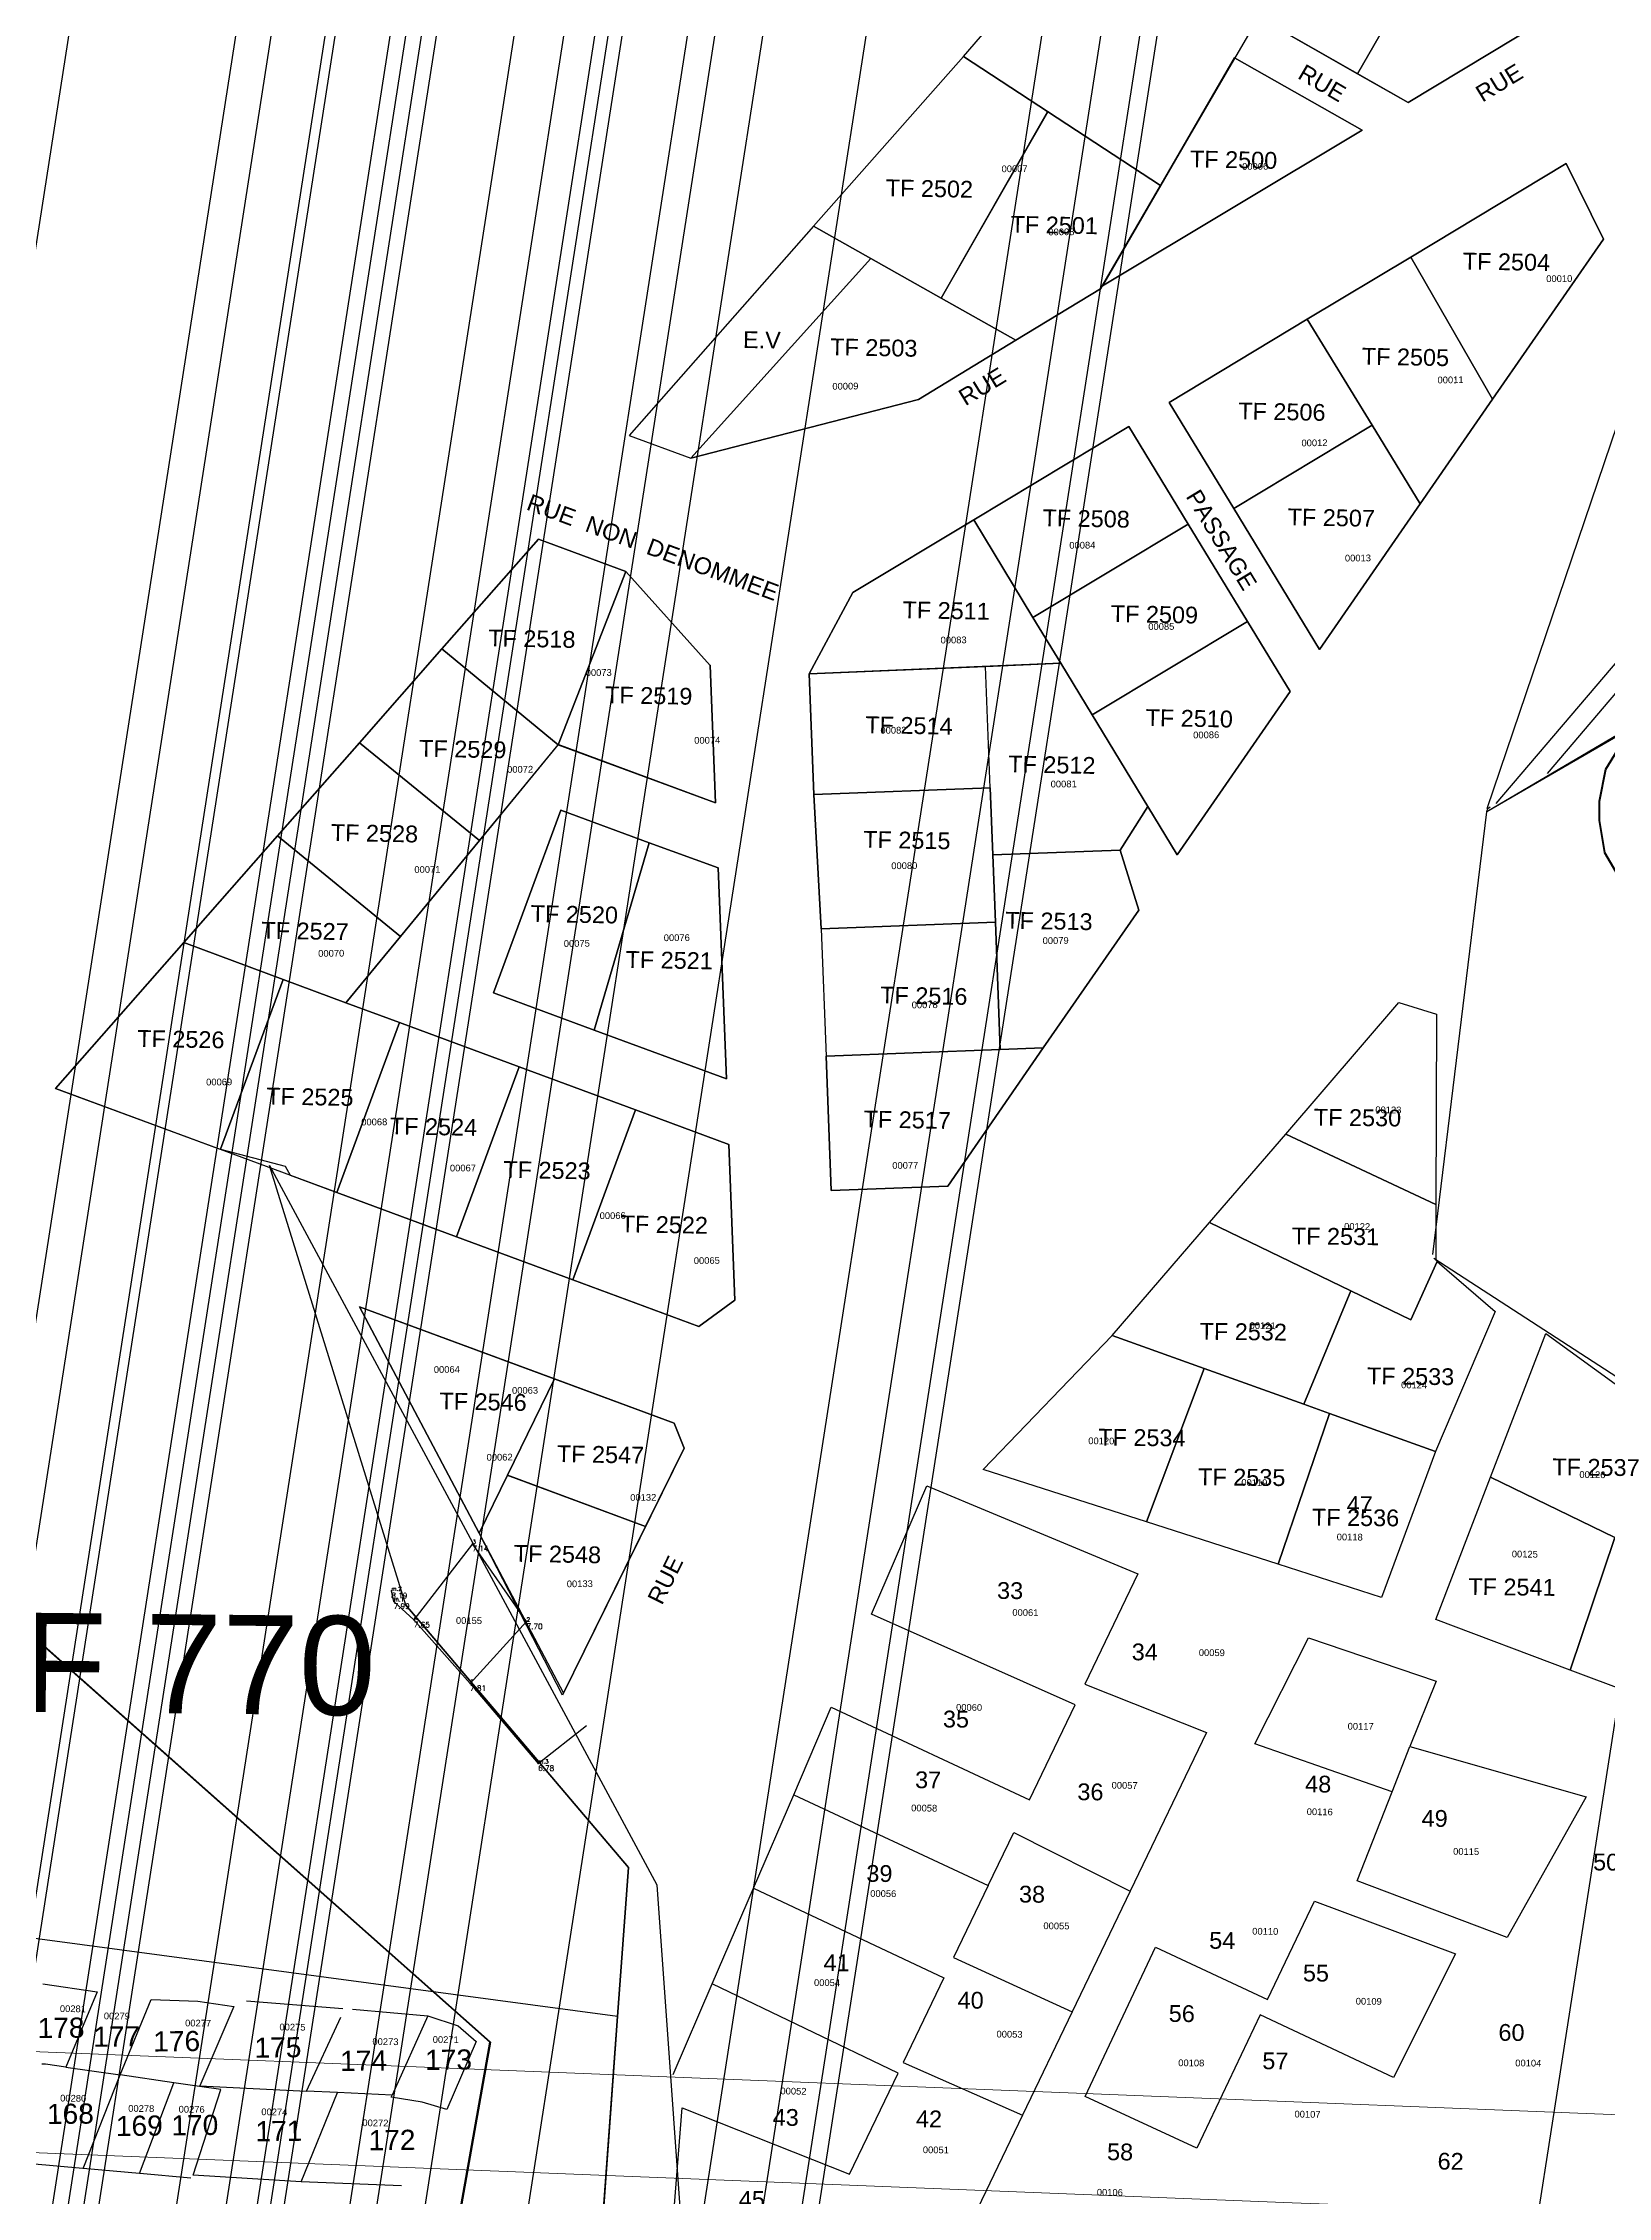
# Model space of a CAD drawing. Header units: metres. Extents: x 0 to 1324930, y 0 to 1631912.
# Drawn here: x 253412.4 to 253645.6, y 1628531.9 to 1628852.8 of the extents above; entities that cross this region are included whole.
import ezdxf
from ezdxf.enums import TextEntityAlignment as Align

# ---------------------------------------------------------------- set-up
doc = ezdxf.new("R2010")
doc.units = ezdxf.units.M
doc.header["$MEASUREMENT"] = 0
for name, color, linetype in [('A_revoir_geometrie_aberrante', 7, 'Continuous'), ('A_revoir_niveau_0', 7, 'Continuous'), ('limites_parcelles', 7, 'Continuous'), ('limites_sections', 7, 'Continuous'), ('limites_tf', 7, 'Continuous'), ('numero_lot', 7, 'Continuous'), ('numero_parcelle', 7, 'Continuous')]:
    doc.layers.add(name, color=color, linetype=linetype)
for name, color, linetype, lineweight in [('ASSIETTE IMMAT', 7, 'Continuous', 0), ('emprise_ht_pik_rufisque', 7, 'Continuous', 0), ('Numero_TF', 7, 'Continuous', 0)]:
    doc.layers.add(name, color=color, linetype=linetype, lineweight=lineweight)
doc.layers.add('collage', color=7, linetype='Continuous', lineweight=0, plot=False)
doc.layers.add('Lignes HT Vectorisées', color=6, linetype='Continuous', lineweight=0, true_color=0xff00ff)
doc.styles.get("Standard").update_dxf_attribs({"font": 'txt.shx'})
doc.styles.add('Style-Arial', font='arial.ttf')
doc.styles.add('Style-txt', font='txt.shx')

# ---------------------------------------------------------------- blocks, each defined once
blk = doc.blocks.new('TCPOINT_188')
at = {"color": 0}
blk.add_point((0, 0), dxfattribs=at)
blk.add_attdef('ALT', text='', height=0.0008).set_placement((0, -0.0003), align=Align.TOP_LEFT)
at = {"layer": 'collage'}
blk.add_attdef('MAT', (0, 0), '', height=0.0006, dxfattribs=at)

msp = doc.modelspace()

# ---------------------------------------------------------------- linework, layer by layer
at = {"layer": 'A_revoir_geometrie_aberrante'}
for p in [(253818.61986, 1630923.38749), (253783.36023, 1630905.73622), (253774.25578, 1630899.93366), (253836.71626, 1630891.34258), (253814.74338, 1630885.17909), (253827.94962, 1630881.20231), (253782.48128, 1630855.73806), (253817.74311, 1630841.65067), (253797.24446, 1630828.58239), (253747.95549, 1630826.37614), (253772.91621, 1630823.75877), (253990.77553, 1630812.68852), (253990.77547, 1630812.68846), (253715.06164, 1630775.13962), (253832.15824, 1630762.91725), (253758.56079, 1630716.32), (253733.98882, 1630702.58123), (253767.09052, 1630682.50395), (253854.39451, 1630680.82364), (253862.27647, 1630677.74937), (253858.70299, 1630671.267), (253842.95258, 1630663.93894), (253736.02348, 1630663.7972), (253774.846, 1630654.88448)]:
    msp.add_line(p, (0, 0), dxfattribs=at)
at = {"layer": 'A_revoir_niveau_0', "color": 240, "true_color": 0xed1f24, "elevation": 0.673, "flags": 128}
msp.add_lwpolyline([(253476.02539, 1628608.44354), (253484.43857, 1628617.65067), (253476.377, 1628629.252), (253467.63523, 1628617.89621), (253476.02539, 1628608.44354)], dxfattribs=at)
at = {"layer": 'A_revoir_niveau_0', "flags": 128}
for points, elevation in [([(253467.63523, 1628617.89621), (253464.64212, 1628620.6628), (253464.29168, 1628622.24057)], 0.51), ([(253476.02539, 1628608.44354), (253486.16867, 1628596.51733), (253493.39174, 1628602.15239)], 0.673)]:
    msp.add_lwpolyline(points, dxfattribs=dict(at, elevation=elevation))
at = {"layer": 'ASSIETTE IMMAT', "color": 2, "linetype": 'Continuous', "lineweight": 30, "flags": 128}
msp.add_lwpolyline([(253586.88245, 1628344.94237), (253577.64234, 1628342.5482), (253575.7087, 1628321.29512), (253521.85334, 1628279.1333), (253449.96192, 1628232.9562), (253436.15283, 1628245.34643), (253445.15653, 1628290.27974), (253359.26194, 1628339.88488), (253375.46398, 1628424.66121), (253421.9245, 1628470.51299), (253494.38577, 1628509.03522), (253498.00609, 1628558.81881), (253499.64545, 1628581.02), (253466.43506, 1628620.07379), (253446.12102, 1628685.59197), (253503.84144, 1628578.41673), (253518.73188, 1628369.53538), (253588.98424, 1628345.37823)], dxfattribs=at)
at = {"layer": 'emprise_ht_pik_rufisque', "color": 1}
msp.add_line((253211.99417, 1628561.49974), (253915.36692, 1628533.45153), dxfattribs=at)
at = {"layer": 'Lignes HT Vectorisées', "color": 5, "flags": 128}
msp.add_lwpolyline([(252238.11574, 1628531.22831), (252321.66409, 1628595.65976), (252410.12055, 1628620.07157), (252571.30276, 1628537.02192), (252902.60468, 1628559.74173), (253211.37429, 1628546.51252), (253598.51754, 1628531.07451), (253921.49096, 1628519.00911), (254251.54553, 1628795.95567)], dxfattribs=at)
at = {"layer": 'limites_parcelles'}
for p, q in [((253636.57931, 1628743.99441), (253660.10624, 1628771.68834)), ((253535.84796, 1628618.76295), (253544.08686, 1628637.86602)), ((253544.08686, 1628637.86602), (253575.5484, 1628624.74841)), ((253575.5484, 1628624.74841), (253567.6573, 1628608.31158)), ((253566.19561, 1628605.26699), (253535.84796, 1628618.76295)), ((253592.96333, 1628599.42799), (253600.97763, 1628615.21357)), ((253600.97763, 1628615.21357), (253619.9996, 1628608.78542)), ((253567.6573, 1628608.31158), (253585.77159, 1628601.14294)), ((253619.9996, 1628608.78542), (253616.07808, 1628599.03683)), ((253524.24769, 1628591.84535), (253529.85347, 1628604.8862)), ((253529.85347, 1628604.8862), (253559.38823, 1628591.10873)), ((253559.38823, 1628591.10873), (253566.19561, 1628605.26699)), ((253585.77159, 1628601.14294), (253574.38519, 1628577.47294)), ((253613.43797, 1628592.30472), (253592.96333, 1628599.42799)), ((253613.43797, 1628592.30472), (253616.07808, 1628599.03683)), ((253616.07808, 1628599.03683), (253642.34877, 1628591.5631)), ((253518.24268, 1628577.91871), (253524.24769, 1628591.84535)), ((253524.24769, 1628591.84535), (253553.23503, 1628578.31358)), ((253608.20962, 1628579.01994), (253613.43797, 1628592.30472)), ((253642.34877, 1628591.5631), (253630.59061, 1628570.59685)), ((253553.23503, 1628578.31358), (253557.04716, 1628586.20341)), ((253557.04716, 1628586.20341), (253574.38519, 1628577.47294)), ((253349.09633, 1628578.79681), (253498.00626, 1628558.87089)), ((253512.11467, 1628563.70337), (253518.24268, 1628577.91871)), ((253518.24268, 1628577.91871), (253546.6421, 1628564.58306)), ((253553.23503, 1628578.31358), (253548.08338, 1628567.58787)), ((253630.59061, 1628570.59685), (253608.20962, 1628579.01994)), ((253574.38519, 1628577.47294), (253565.74825, 1628559.51397)), ((253594.87582, 1628561.33996), (253601.83861, 1628576.01657)), ((253601.83861, 1628576.01657), (253622.84555, 1628568.15778)), ((253567.70668, 1628546.91417), (253578.1681, 1628569.14389)), ((253578.1681, 1628569.14389), (253594.87582, 1628561.33996)), ((253548.08338, 1628567.58787), (253565.74825, 1628559.51397)), ((253622.84555, 1628568.15778), (253613.61379, 1628549.73503)), ((253412.35252, 1628563.66467), (253420.4414, 1628562.49081)), ((253420.4414, 1628562.49081), (253415.78562, 1628551.28677)), ((253506.29402, 1628550.19478), (253512.11467, 1628563.70337)), ((253539.79389, 1628550.34524), (253512.11467, 1628563.70337)), ((253546.6421, 1628564.58306), (253540.57067, 1628551.95705)), ((253423.86077, 1628550.10917), (253428.49233, 1628561.32567)), ((253428.49233, 1628561.32567), (253435.47183, 1628561.07257)), ((253435.47183, 1628561.07257), (253440.81074, 1628560.31887)), ((253440.81074, 1628560.31887), (253435.74028, 1628548.45907)), ((253442.72144, 1628561.15197), (253457.07025, 1628559.99637)), ((253451.63955, 1628547.70188), (253456.78295, 1628558.72777)), ((253458.49065, 1628559.88197), (253469.70906, 1628558.90307)), ((253469.70906, 1628558.90307), (253464.39878, 1628547.09433)), ((253469.70906, 1628558.90307), (253474.23346, 1628557.42137)), ((253565.74825, 1628559.51397), (253558.33781, 1628544.10207)), ((253593.7819, 1628559.04149), (253584.34515, 1628539.18096)), ((253613.61379, 1628549.73503), (253593.7819, 1628559.04149)), ((253474.23346, 1628557.42137), (253476.90576, 1628555.09307)), ((253476.90576, 1628555.09307), (253472.56656, 1628544.95946)), ((253412.74142, 1628551.73067), (253412.22282, 1628551.73067)), ((253415.78562, 1628551.28677), (253412.74142, 1628551.73067)), ((253415.78562, 1628551.28677), (253423.86077, 1628550.10917)), ((253418.35807, 1628536.17768), (253423.86077, 1628550.10917)), ((253431.89893, 1628548.93706), (253423.86077, 1628550.10917)), ((253426.76922, 1628535.41855), (253431.89893, 1628548.93706)), ((253435.70723, 1628548.38176), (253431.89893, 1628548.93706)), ((253532.56739, 1628535.3114), (253539.79389, 1628550.34524)), ((253540.57067, 1628551.95705), (253558.33781, 1628544.10207)), ((253434.75473, 1628535.18116), (253438.86913, 1628547.92066)), ((253435.74028, 1628548.45907), (253435.70723, 1628548.38176)), ((253438.86913, 1628547.92066), (253435.70723, 1628548.38176)), ((253435.74028, 1628548.45907), (253451.63954, 1628547.70186)), ((253450.87412, 1628534.18506), (253456.25815, 1628547.48196)), ((253451.63954, 1628547.70186), (253451.63955, 1628547.70188)), ((253456.25815, 1628547.48196), (253451.63955, 1628547.70188)), ((253464.39878, 1628547.09433), (253456.25815, 1628547.48196)), ((253464.26645, 1628546.80006), (253464.39878, 1628547.09433)), ((253468.90316, 1628546.03926), (253464.26645, 1628546.80006)), ((253472.56656, 1628544.95946), (253468.90316, 1628546.03926)), ((253584.34515, 1628539.18096), (253567.70668, 1628546.91417)), ((253505.75195, 1628521.2419), (253507.65174, 1628545.19087)), ((253507.65174, 1628545.19087), (253532.56739, 1628535.3114)), ((253558.33781, 1628544.10207), (253548.26969, 1628523.14818)), ((253418.31952, 1628536.18116), (253406.71591, 1628537.22856)), ((253418.35807, 1628536.17768), (253418.31952, 1628536.18116)), ((253426.76922, 1628535.41855), (253418.35807, 1628536.17768)), ((253426.81793, 1628535.41416), (253426.76922, 1628535.41855)), ((253434.41783, 1628534.72816), (253426.81793, 1628535.41416)), ((253450.87412, 1628534.18506), (253434.75473, 1628535.18116)), ((253465.79315, 1628533.58915), (253450.87412, 1628534.18506))]:
    msp.add_line(p, q, dxfattribs=at)
at = {"layer": 'limites_sections', "color": 112, "linetype": 'Continuous', "lineweight": 40, "flags": 128}
msp.add_lwpolyline([(253797.54557, 1628539.69914), (253736.00732, 1628381.87538), (253644.43714, 1628425.9811), (253582.98829, 1628458.10249), (253488.58964, 1628500.41443), (253469.82084, 1628503.17614), (253479.03706, 1628554.98513), (253296.18444, 1628717.17928), (253279.13654, 1628744.45583), (253263.79345, 1628773.4373), (253250.15887, 1628785.95727), (253223.52056, 1628793.26041), (253348.98944, 1629069.9971), (253421.60226, 1629028.13606), (253474.16916, 1628998.40229), (253570.65522, 1628943.91608), (253742.5859, 1628844.83871), (253891.31746, 1628762.51784), (253857.92109, 1628652.65223), (253797.54557, 1628539.69914)], close=True, dxfattribs=at)
at = {"layer": 'limites_sections', "color": 112, "linetype": 'Continuous', "lineweight": 40, "extrusion": (-1.87173e-09, -9.63983e-10, 1), "elevation": -0.00205, "flags": 128}
msp.add_lwpolyline([(253469.82084, 1628503.17614), (253488.58964, 1628500.41443), (253454.87949, 1628458.45481), (253455.86901, 1628419.14669), (253456.67725, 1628387.03977), (253456.72541, 1628385.12663), (253456.8268, 1628378.59077), (253456.09285, 1628349.73443), (253454.03286, 1628268.7428), (253388.28287, 1628177.21207), (253374.26849, 1628101.94024), (253305.37539, 1628033.50285), (252724.25043, 1628275.00653), (252729.81031, 1628341.80532), (252735.30242, 1628407.78978), (252753.24186, 1628623.32182), (252721.72186, 1628619.43782), (252719.11116, 1628633.48746), (252714.79736, 1628656.70232), (252707.87286, 1628693.96682), (252708.1785, 1628714.65705), (252708.49991, 1628736.41507), (252708.92257, 1628765.02786), (252709.54665, 1628807.27601), (252710.02398, 1628836.27541), (252766.51681, 1628874.56219), (252777.80737, 1628875.20736), (252792.59454, 1628876.05234), (252806.68043, 1628876.85725), (252821.79945, 1628877.72119), (252840.09874, 1628878.76687), (252853.87009, 1628879.5538), (252869.67308, 1628880.45683), (252881.50225, 1628881.13278), (252890.23491, 1628881.63179), (252896.72449, 1628882.00262), (252900.6388, 1628882.2263), (252915.41934, 1628884.05997), (252947.8723, 1628888.08609), (252995.1058, 1628893.94587), (253038.77185, 1628895.22744), (253072.39909, 1628896.21438), (253084.09137, 1628889.07052), (253103.78085, 1628877.04045), (253120.36733, 1628866.90627), (253135.16261, 1628857.86651), (253140.02365, 1628843.37896), (253144.88469, 1628828.89142), (253158.88819, 1628822.54624), (253184.20263, 1628811.07591), (253223.52056, 1628793.26041), (253250.15887, 1628785.95727), (253263.79345, 1628773.4373), (253279.13654, 1628744.45583), (253296.18444, 1628717.17928), (253350.96302, 1628668.58952), (253387.61075, 1628636.0822), (253479.03706, 1628554.98513), (253469.82084, 1628503.17614)], close=True, dxfattribs=at)
at = {"layer": 'limites_tf', "color": 5, "linetype": 'Continuous', "lineweight": 30}
for p, q in [((253549.53897, 1628850.8094), (253602.34116, 1628911.95134)), ((253619.61284, 1628901.62948), (253578.90842, 1628831.62181)), ((253620.62211, 1628869.7453), (253608.25201, 1628848.27086)), ((253640.05822, 1628858.56318), (253615.79379, 1628843.98035)), ((253615.79379, 1628843.98035), (253593.47525, 1628856.67615)), ((253527.18681, 1628825.5393), (253549.53897, 1628850.8094)), ((253549.53897, 1628850.8094), (253578.89805, 1628831.602)), ((253578.90842, 1628831.62181), (253549.53897, 1628850.8094)), ((253570.26946, 1628816.64934), (253589.95241, 1628850.6204)), ((253589.95241, 1628850.6204), (253608.96656, 1628839.87617)), ((253562.09909, 1628842.60522), (253546.20189, 1628814.84507)), ((253628.94305, 1628739.55701), (253718.007, 1628844.05349)), ((253608.96656, 1628839.87617), (253570.26946, 1628816.64934)), ((253616.19703, 1628820.94892), (253639.33886, 1628834.86244)), ((253639.33886, 1628834.86244), (253644.91178, 1628823.63723)), ((253578.89805, 1628831.602), (253569.97173, 1628816.23479)), ((253527.18681, 1628825.5393), (253499.71413, 1628794.35309)), ((253535.73915, 1628820.72998), (253527.18681, 1628825.5393)), ((253644.91178, 1628823.63723), (253628.40716, 1628799.79901)), ((253508.93361, 1628791.00165), (253535.73915, 1628820.72998)), ((253535.73915, 1628820.72998), (253557.35746, 1628808.56725)), ((253600.77248, 1628811.67319), (253616.19703, 1628820.94892)), ((253628.40716, 1628799.79901), (253616.19703, 1628820.94892)), ((253569.97173, 1628816.23479), (253557.35746, 1628808.56725)), ((253580.20968, 1628799.30215), (253600.77248, 1628811.67319)), ((253610.43185, 1628795.90147), (253600.77248, 1628811.67319)), ((253557.35746, 1628808.56725), (253542.83128, 1628799.73494)), ((253627.58625, 1628738.78374), (253650.86289, 1628807.45416)), ((253542.83128, 1628799.73494), (253508.93361, 1628791.00165)), ((253589.81831, 1628783.49136), (253580.20968, 1628799.30215)), ((253628.40716, 1628799.79901), (253617.59597, 1628784.18669)), ((253499.71413, 1628794.35309), (253508.93361, 1628791.00165)), ((253551.07011, 1628781.78917), (253574.21194, 1628795.70268)), ((253574.21194, 1628795.70268), (253583.04425, 1628781.1765)), ((253610.43185, 1628795.90147), (253589.81831, 1628783.49136)), ((253617.59597, 1628784.18669), (253610.43185, 1628795.90147)), ((253717.15741, 1628791.15615), (253627.52226, 1628738.29227)), ((253717.57894, 1628790.43481), (253627.52226, 1628738.29227)), ((253602.5815, 1628762.50122), (253589.81831, 1628783.49136)), ((253617.59597, 1628784.18669), (253602.5815, 1628762.50122)), ((253533.07653, 1628770.97078), (253551.07011, 1628781.78917)), ((253559.89242, 1628767.26317), (253551.07011, 1628781.78917)), ((253583.04425, 1628781.1765), (253559.89242, 1628767.26317)), ((253583.04425, 1628781.1765), (253591.87656, 1628766.65032)), ((253471.81004, 1628762.55476), (253486.20563, 1628778.91078)), ((253486.20563, 1628778.91078), (253499.24868, 1628774.09823)), ((253499.24868, 1628774.09823), (253489.16555, 1628748.29861)), ((253499.24868, 1628774.09823), (253511.81147, 1628760.10301)), ((253526.53078, 1628758.85001), (253533.07653, 1628770.97078)), ((253564.04659, 1628760.43501), (253559.89242, 1628767.26317)), ((253591.87656, 1628766.65032), (253568.71492, 1628752.74718)), ((253591.87656, 1628766.65032), (253598.22437, 1628756.22089)), ((253459.52912, 1628748.58996), (253471.81004, 1628762.55476)), ((253471.81004, 1628762.55476), (253489.16555, 1628748.29861)), ((253511.81147, 1628760.10301), (253512.6119, 1628739.61466)), ((253564.04659, 1628760.43501), (253526.53078, 1628758.85001)), ((253527.22757, 1628740.86401), (253526.53078, 1628758.85001)), ((253553.53048, 1628741.85671), (253552.82911, 1628759.96109)), ((253568.71492, 1628752.74718), (253564.04659, 1628760.43501)), ((253598.22437, 1628756.22089), (253581.38054, 1628731.88887)), ((253581.38054, 1628731.88887), (253568.71492, 1628752.74718)), ((253447.32987, 1628734.71366), (253459.52912, 1628748.58996)), ((253477.4121, 1628734.01604), (253459.52912, 1628748.58996)), ((253489.16885, 1628748.30061), (253477.4121, 1628734.01604)), ((253512.6119, 1628739.61466), (253489.16885, 1628748.30061)), ((253553.53048, 1628741.85671), (253527.22757, 1628740.86401)), ((253553.91543, 1628731.86786), (253553.53048, 1628741.85671)), ((253479.50209, 1628711.33341), (253489.55788, 1628738.53172)), ((253489.55788, 1628738.53172), (253502.69017, 1628733.67751)), ((253528.32722, 1628720.87019), (253527.22757, 1628740.86401)), ((253577.02289, 1628739.07086), (253572.90237, 1628732.60611)), ((253619.47305, 1628672.34616), (253627.52226, 1628738.29227)), ((253433.35291, 1628718.81996), (253447.32987, 1628734.71366)), ((253465.65535, 1628719.73147), (253447.32987, 1628734.71366)), ((253477.4121, 1628734.01604), (253465.65535, 1628719.73147)), ((253502.69017, 1628733.67751), (253494.51183, 1628705.78429)), ((253502.69017, 1628733.67751), (253512.99241, 1628729.92594)), ((253572.90237, 1628732.60611), (253553.91543, 1628731.86786)), ((253554.30038, 1628721.87902), (253553.91543, 1628731.86786)), ((253572.90237, 1628732.60611), (253575.68711, 1628723.66297)), ((253512.99241, 1628729.92594), (253514.21018, 1628698.49797)), ((253575.68711, 1628723.66297), (253561.42439, 1628703.14377)), ((253465.65535, 1628719.73147), (253457.53102, 1628709.86034)), ((253554.30038, 1628721.87902), (253528.32722, 1628720.87019)), ((253528.32722, 1628720.87019), (253529.06547, 1628701.88325)), ((253555.03863, 1628702.89207), (253554.30038, 1628721.87902)), ((253414.24693, 1628697.09031), (253433.35291, 1628718.81996)), ((253433.35291, 1628718.81996), (253448.15361, 1628713.32472)), ((253438.81274, 1628688.00348), (253448.15361, 1628713.32472)), ((253448.15361, 1628713.32472), (253457.53102, 1628709.86034)), ((253457.53102, 1628709.86034), (253465.50775, 1628706.912)), ((253494.51183, 1628705.78429), (253479.50209, 1628711.33341)), ((253456.16669, 1628681.58077), (253465.50775, 1628706.912)), ((253465.50775, 1628706.912), (253483.32866, 1628700.3206)), ((253514.21018, 1628698.49797), (253494.51183, 1628705.78429)), ((253561.42439, 1628703.14377), (253547.22017, 1628682.54347)), ((253555.03863, 1628702.89207), (253561.42439, 1628703.14377)), ((253473.9876, 1628674.98937), (253483.32866, 1628700.3206)), ((253483.32866, 1628700.3206), (253500.68261, 1628693.89789)), ((253529.06547, 1628701.88325), (253555.03863, 1628702.89207)), ((253529.84518, 1628681.89537), (253529.06547, 1628701.88325)), ((253438.81274, 1628688.00348), (253414.24693, 1628697.09031)), ((253491.34155, 1628668.56665), (253500.68261, 1628693.89789)), ((253500.68261, 1628693.89789), (253514.58958, 1628688.74927)), ((253456.16669, 1628681.58077), (253438.81274, 1628688.00348)), ((253514.58958, 1628688.74927), (253515.49958, 1628665.53842)), ((253473.9876, 1628674.98937), (253456.16669, 1628681.58077)), ((253547.22017, 1628682.54347), (253529.84518, 1628681.89537)), ((253491.34155, 1628668.56665), (253473.9876, 1628674.98937)), ((253619.64814, 1628671.79389), (253690.18066, 1628625.97042)), ((253510.10617, 1628661.6277), (253491.34155, 1628668.56665)), ((253459.55193, 1628664.56511), (253506.41878, 1628647.23356)), ((253477.36959, 1628630.8191), (253459.55193, 1628664.56511)), ((253515.49958, 1628665.53842), (253510.10617, 1628661.6277)), ((253488.59788, 1628653.82496), (253477.36959, 1628630.8191)), ((253506.41878, 1628647.23356), (253507.90976, 1628643.49529)), ((253507.90976, 1628643.49529), (253489.80426, 1628606.67451)), ((253481.54051, 1628639.46329), (253502.17258, 1628631.82961)), ((253489.80426, 1628606.67451), (253477.36959, 1628630.8191)), ((253466.43506, 1628620.07379), (253499.64545, 1628581.02)), ((253497.99625, 1628558.81891), (253340.07216, 1628579.89943)), ((253499.64545, 1628581.02), (253497.99625, 1628558.81891)), ((253498.00601, 1628558.8176), (253494.38577, 1628509.03522))]:
    msp.add_line(p, q, dxfattribs=at)
at = {"layer": 'limites_tf', "color": 1, "linetype": 'Continuous', "lineweight": 0}
msp.add_line((253338.58297, 1628580.14541), (253497.08763, 1628558.94167), dxfattribs=at)
at = {"layer": 'limites_tf', "color": 5, "linetype": 'Continuous', "lineweight": 30, "flags": 128}
for points in [[(253593.4756, 1628856.67595), (253608.25184, 1628848.27056), (253608.25201, 1628848.27086), (253620.62211, 1628869.7453), (253606.04014, 1628878.28574), (253606.04014, 1628878.28575), (253593.4756, 1628856.67595)], [(253615.79379, 1628843.98035), (253640.05822, 1628858.56318), (253636.15614, 1628860.64585), (253620.62211, 1628869.7453), (253608.25201, 1628848.27086), (253608.25184, 1628848.27056), (253615.79379, 1628843.98035)], [(253549.53897, 1628850.8094), (253527.18681, 1628825.5393), (253535.73915, 1628820.72998), (253546.20122, 1628814.84389), (253546.20189, 1628814.84507), (253562.0937, 1628842.59581), (253549.53897, 1628850.8094)], [(253589.28807, 1628849.4738), (253570.26946, 1628816.64934), (253608.96656, 1628839.87617), (253589.95416, 1628850.61941), (253589.95415, 1628850.61939), (253589.28807, 1628849.4738)], [(253546.20189, 1628814.84507), (253546.20122, 1628814.84389), (253557.35746, 1628808.56725), (253569.97173, 1628816.23479), (253578.89805, 1628831.602), (253562.0937, 1628842.59581), (253546.20189, 1628814.84507)], [(253535.73915, 1628820.72998), (253508.93361, 1628791.00165), (253542.83128, 1628799.73494), (253557.35746, 1628808.56725), (253546.20122, 1628814.84389), (253535.73915, 1628820.72998)], [(253610.43185, 1628795.90147), (253617.59597, 1628784.18669), (253628.40716, 1628799.79901), (253616.19703, 1628820.94892), (253600.77248, 1628811.67319), (253610.43185, 1628795.90147)], [(253564.04659, 1628760.43501), (253559.89242, 1628767.26317), (253551.07011, 1628781.78917), (253533.07653, 1628770.97078), (253526.53078, 1628758.85001), (253552.82911, 1628759.96109), (253564.04659, 1628760.43501)], [(253568.71492, 1628752.74718), (253591.87656, 1628766.65032), (253583.04425, 1628781.1765), (253559.89242, 1628767.26317), (253564.04659, 1628760.43501), (253568.71492, 1628752.74718)], [(253564.04659, 1628760.43501), (253568.71492, 1628752.74718), (253591.87656, 1628766.65032), (253583.04425, 1628781.1765), (253559.89242, 1628767.26317), (253564.04659, 1628760.43501)], [(253577.02289, 1628739.07086), (253577.02114, 1628739.06812), (253581.38054, 1628731.88887), (253598.22437, 1628756.22089), (253591.87656, 1628766.65032), (253568.71492, 1628752.74718), (253577.02289, 1628739.07086)], [(253568.71492, 1628752.74718), (253564.04659, 1628760.43501), (253526.53078, 1628758.85001), (253527.22757, 1628740.86401), (253553.53048, 1628741.85671), (253553.91543, 1628731.86786), (253572.90237, 1628732.60611), (253577.02114, 1628739.06812), (253577.0204, 1628739.06935), (253568.71492, 1628752.74718)], [(253554.30038, 1628721.87902), (253553.91543, 1628731.86786), (253553.53048, 1628741.85671), (253527.22757, 1628740.86401), (253528.32722, 1628720.87019), (253554.30038, 1628721.87902)], [(253553.53048, 1628741.85671), (253527.22757, 1628740.86401), (253528.32722, 1628720.87019), (253554.30038, 1628721.87902), (253553.91543, 1628731.86786), (253553.53048, 1628741.85671)], [(253448.15361, 1628713.32472), (253457.53102, 1628709.86034), (253465.65535, 1628719.73147), (253447.32987, 1628734.71366), (253433.35291, 1628718.81996), (253448.15361, 1628713.32472)], [(253553.91543, 1628731.86786), (253554.30038, 1628721.87902), (253555.03863, 1628702.89207), (253561.42439, 1628703.14377), (253575.68711, 1628723.66297), (253572.90237, 1628732.60611), (253553.91543, 1628731.86786)], [(253438.82473, 1628688.03597), (253448.15361, 1628713.32472), (253433.35291, 1628718.81996), (253414.24693, 1628697.09031), (253438.48492, 1628688.12474), (253438.82473, 1628688.03597)], [(253448.47826, 1628685.51393), (253449.19229, 1628684.162), (253456.16669, 1628681.58077), (253465.50775, 1628706.912), (253457.53102, 1628709.86034), (253448.15361, 1628713.32472), (253438.82473, 1628688.03597), (253448.47826, 1628685.51393)], [(253555.03863, 1628702.89207), (253529.06547, 1628701.88325), (253529.84518, 1628681.89537), (253547.22017, 1628682.54347), (253561.42439, 1628703.14377), (253555.03863, 1628702.89207)], [(253491.34155, 1628668.56665), (253510.10617, 1628661.6277), (253515.49958, 1628665.53842), (253514.58958, 1628688.74927), (253500.68261, 1628693.89789), (253491.34155, 1628668.56665)], [(253481.58115, 1628639.44825), (253502.17258, 1628631.82961), (253502.17333, 1628631.82924), (253507.90976, 1628643.49529), (253506.41878, 1628647.23356), (253488.5975, 1628653.82394), (253488.5974, 1628653.82398), (253481.58115, 1628639.44825)], [(253489.95542, 1628606.98192), (253502.17333, 1628631.82924), (253502.17258, 1628631.82961), (253481.58115, 1628639.44825), (253477.36959, 1628630.8191), (253477.52309, 1628630.52105), (253489.95542, 1628606.98192)]]:
    msp.add_lwpolyline(points, close=True, dxfattribs=at)
at = {"layer": 'limites_tf', "color": 5, "lineweight": 30, "flags": 128}
for points in [[(253619.94533, 1628679.77739), (253619.92905, 1628671.50798), (253620.13703, 1628671.31582), (253616.19616, 1628662.58738), (253607.25182, 1628666.92049), (253586.21909, 1628677.09943), (253597.56594, 1628690.27037), (253619.94533, 1628679.77739)], [(253607.25182, 1628666.92049), (253600.25588, 1628650.02434), (253585.40219, 1628655.34905), (253571.70414, 1628660.26173), (253586.21909, 1628677.09943), (253607.25182, 1628666.92049)], [(253619.91128, 1628642.96961), (253604.11129, 1628648.64418), (253600.25588, 1628650.02434), (253607.25182, 1628666.92049), (253616.19616, 1628662.58738), (253620.13703, 1628671.31582), (253628.79876, 1628663.85582), (253619.91128, 1628642.96961)], [(253628.08106, 1628639.15456), (253636.32417, 1628660.57747), (253658.65409, 1628644.3853), (253652.50655, 1628627.34031), (253646.6165, 1628630.18162), (253628.08106, 1628639.15456)], [(253600.25588, 1628650.02434), (253604.11129, 1628648.64418), (253596.43744, 1628626.19538), (253576.84421, 1628632.4995), (253585.40219, 1628655.34905), (253600.25588, 1628650.02434)], [(253657.32154, 1628603.88125), (253639.94067, 1628610.42227), (253646.6165, 1628630.18162), (253652.50655, 1628627.34031), (253664.02775, 1628621.76038), (253657.32154, 1628603.88125)]]:
    msp.add_lwpolyline(points, close=True, dxfattribs=at)
at = {"layer": 'limites_tf', "color": 1, "linetype": 'Continuous', "lineweight": 30, "extrusion": (0, 0, -1)}
msp.add_arc((-253628.51388, 1628738.16315), 1, 7.418951, 60.14644, dxfattribs=at)
at = {"layer": 'limites_tf', "color": 5, "linetype": 'Continuous', "lineweight": 30}
msp.add_point((253511.81147, 1628760.10301), dxfattribs=at)
for points in [[(253628.40716, 1628799.79901), (253644.91178, 1628823.63723), (253639.33886, 1628834.86244), (253616.19703, 1628820.94892)], [(253535.73915, 1628820.72998), (253527.18681, 1628825.5393), (253499.71413, 1628794.35309), (253508.93361, 1628791.00165)], [(253580.20968, 1628799.30215), (253589.81831, 1628783.49136), (253610.43185, 1628795.90147), (253600.77248, 1628811.67319)], [(253559.89242, 1628767.26317), (253583.04425, 1628781.1765), (253574.21194, 1628795.70268), (253551.07011, 1628781.78917)], [(253602.5815, 1628762.50122), (253617.59597, 1628784.18669), (253610.43185, 1628795.90147), (253589.81831, 1628783.49136)], [(253489.16555, 1628748.29861), (253499.24868, 1628774.09823), (253486.20563, 1628778.91078), (253471.81004, 1628762.55476)], [(253489.16555, 1628748.29861), (253512.6119, 1628739.61466), (253511.81147, 1628760.10301), (253499.24868, 1628774.09823)], [(253477.4121, 1628734.01604), (253489.16555, 1628748.29861), (253471.81004, 1628762.55476), (253459.52912, 1628748.58996)], [(253526.53078, 1628758.85001), (253527.22757, 1628740.86401), (253553.53048, 1628741.85671), (253552.82911, 1628759.96109)], [(253465.65535, 1628719.73147), (253477.4121, 1628734.01604), (253459.52912, 1628748.58996), (253447.32987, 1628734.71366)], [(253479.50209, 1628711.33341), (253494.51183, 1628705.78429), (253502.69017, 1628733.67751), (253489.55788, 1628738.53172)], [(253494.51183, 1628705.78429), (253514.21018, 1628698.49797), (253512.99241, 1628729.92594), (253502.69017, 1628733.67751)], [(253529.06547, 1628701.88325), (253555.03863, 1628702.89207), (253554.30038, 1628721.87902), (253528.32722, 1628720.87019)], [(253456.16669, 1628681.58077), (253473.9876, 1628674.98937), (253483.32866, 1628700.3206), (253465.50775, 1628706.912)], [(253473.9876, 1628674.98937), (253491.34155, 1628668.56665), (253500.68261, 1628693.89789), (253483.32866, 1628700.3206)], [(253488.5974, 1628653.82398), (253459.55193, 1628664.56511), (253477.36959, 1628630.8191), (253481.58115, 1628639.44825)]]:
    msp.add_3dface(points, dxfattribs=at)
at = {"layer": 'limites_tf', "color": 5, "lineweight": 30}
for points in [[(253597.56594, 1628690.27037), (253614.44963, 1628709.87321), (253620.03121, 1628708.13507), (253619.94533, 1628679.77739)], [(253585.40219, 1628655.34905), (253576.84421, 1628632.4995), (253552.46708, 1628640.32346), (253571.70414, 1628660.26173)], [(253619.91128, 1628642.96961), (253611.85501, 1628621.24477), (253596.43744, 1628626.19538), (253604.11129, 1628648.64418)], [(253639.94067, 1628610.42227), (253619.94033, 1628617.96057), (253628.08106, 1628639.15456), (253646.6165, 1628630.18162)]]:
    msp.add_3dface(points, dxfattribs=at)

# ---------------------------------------------------------------- block references
at = {"layer": 'A_revoir_niveau_0', "xscale": 1000, "yscale": 1000, "zscale": 1000, "rotation": 359.3981}
for p, values in [((253476.377, 1628629.252), {'MAT': '3', 'ALT': '7.14'}), ((253464.29168, 1628622.24057, 1.054), {'MAT': 'm.2', 'ALT': '8.19'}), ((253464.64212, 1628620.6628, 0.85), {'MAT': 'm.1', 'ALT': '7.99'}), ((253467.63523, 1628617.89621, 0.51), {'MAT': '4', 'ALT': '7.65'}), ((253484.43857, 1628617.65067, 0.558), {'MAT': '2', 'ALT': '7.70'}), ((253476.02539, 1628608.44354, 0.673), {'MAT': '1', 'ALT': '7.81'}), ((253486.16867, 1628596.51733, -0.353), {'MAT': 'm.3', 'ALT': '6.78'})]:
    msp.add_blockref('TCPOINT_188', p, dxfattribs=at).add_auto_attribs(values)

# ---------------------------------------------------------------- texts
at = {"layer": 'limites_sections', "color": 3, "lineweight": 30, "style": 'Style-txt'}
msp.add_text('028', height=19.997122, rotation=359.40223, dxfattribs=at).set_placement((253667.42236, 1628738.18444), align=Align.MIDDLE_CENTER)
at = {"layer": 'limites_tf', "color": 5, "linetype": 'Continuous', "lineweight": 30, "style": 'Style-Arial'}
for s, rotation, p in [('RUE ', 329.628093, (253600.45479, 1628849.81784)), ('RUE', 31.293195, (253625.57822, 1628846.07707)), ('E.V', 358.9381, (253516.71869, 1628809.90781)), ('RUE', 31.293195, (253548.52983, 1628800.82949)), ('PASSAGE', 301.28816, (253584.74589, 1628786.60029)), ('RUE', 63.815758, (253502.36468, 1628621.09284))]:
    msp.add_text(s, height=2.5, rotation=rotation, dxfattribs=at).set_placement(p, align=Align.TOP_LEFT)
msp.add_text('RUE  NON  DENOMMEE', height=2.5, rotation=339.747245, dxfattribs=at).set_placement((253484.25711, 1628783.37775))
at = {"layer": 'numero_lot', "color": 7, "linetype": 'Continuous', "lineweight": 0, "style": 'Style-Arial'}
for s, p in [('47', (253608.58043, 1628633.83021)), ('33', (253556.48999, 1628621.01801)), ('34', (253576.55589, 1628611.87006)), ('35', (253548.42108, 1628601.86678)), ('37', (253544.27483, 1628592.81666)), ('48', (253602.39889, 1628592.19395)), ('36', (253568.45359, 1628591.02878)), ('49', (253619.75422, 1628587.08121)), ('39', (253537.01138, 1628578.869)), ('50', (253645.30671, 1628580.56772)), ('38', (253559.7531, 1628575.78146)), ('54', (253588.09811, 1628568.8909)), ('41', (253530.63067, 1628565.56943)), ('55', (253602.06194, 1628564.03302)), ('40', (253550.60894, 1628559.991)), ('56', (253582.07115, 1628557.99799)), ('60', (253631.20307, 1628555.18102)), ('57', (253596.01196, 1628550.94911)), ('43', (253523.05274, 1628542.5314)), ('42', (253544.40115, 1628542.30712)), ('58', (253572.87636, 1628537.38731)), ('62', (253622.13271, 1628535.99335)), ('45', (253517.99728, 1628530.31353))]:
    msp.add_text(s, height=2.5, rotation=359.40223, dxfattribs=at).set_placement(p, align=Align.CENTER)
at = {"layer": 'numero_lot', "color": 7, "linetype": 'Continuous', "lineweight": 0, "char_height": 3.000341, "attachment_point": 1, "rotation": 0.6680839, "line_spacing_factor": 0.722892}
for s, insert in [('\\fArial|b0|i0|c00|p39;178', (253411.55263, 1628558.58544)), ('\\fArial|b0|i0|c00|p39;177', (253419.84129, 1628557.29004)), ('\\fArial|b0|i0|c00|p39;176', (253428.78199, 1628556.58837)), ('\\fArial|b0|i0|c00|p39;175', (253443.87553, 1628555.66538)), ('\\fArial|b0|i0|c00|p39;174', (253456.6384, 1628553.68949)), ('\\fArial|b0|i0|c00|p39;173', (253469.30328, 1628553.83718)), ('\\fArial|b0|i0|c00|p39;168', (253412.94664, 1628545.78011)), ('\\fArial|b0|i0|c00|p39;169', (253423.21789, 1628543.99496)), ('\\fArial|b0|i0|c00|p39;170', (253431.49033, 1628544.09143)), ('\\fArial|b0|i0|c00|p39;171', (253444.02076, 1628543.21182)), ('\\fArial|b0|i0|c00|p39;172', (253460.8764, 1628541.86978))]:
    msp.add_mtext(s, dxfattribs=dict(at, insert=insert))
at = {"layer": 'numero_parcelle', "color": 5, "lineweight": 30, "style": 'Style-Arial'}
for s, p in [('00007', (253555.21848, 1628834.58709)), ('00006', (253591.06842, 1628834.93263)), ('00008', (253562.19297, 1628825.18078)), ('00010', (253636.38673, 1628818.21659)), ('00011', (253620.18303, 1628803.1324)), ('00009', (253530.0032, 1628802.19143)), ('00012', (253599.9088, 1628793.75053)), ('00084', (253565.31609, 1628778.49868)), ('00013', (253606.38439, 1628776.58832)), ('00083', (253546.13088, 1628764.37891)), ('00085', (253577.08248, 1628766.38355)), ('00073', (253493.24705, 1628759.52216)), ('00074', (253509.41826, 1628749.44018)), ('00082', (253537.16816, 1628750.92644)), ('00086', (253583.77324, 1628750.2381)), ('00072', (253481.53341, 1628745.10877)), ('00081', (253562.53348, 1628742.92376)), ('00071', (253467.71393, 1628730.18756)), ('00080', (253538.78331, 1628730.75069)), ('00075', (253489.97969, 1628719.16976)), ('00076', (253504.87576, 1628720.02447)), ('00079', (253561.33767, 1628719.59269)), ('00070', (253453.38391, 1628717.69902)), ('00078', (253541.8245, 1628710.01991)), ('00069', (253436.68287, 1628698.52489)), ('00068', (253459.79593, 1628692.57246)), ('00067', (253473.01353, 1628685.71212)), ('00077', (253538.92951, 1628686.10369)), ('00066', (253495.3258, 1628678.61442)), ('00065', (253509.35357, 1628671.9244)), ('00064', (253470.61162, 1628655.6959)), ('00063', (253482.267, 1628652.57695)), ('00062', (253478.47698, 1628642.62158)), ('00132', (253499.88333, 1628636.62947)), ('00133', (253490.42533, 1628623.76221))]:
    msp.add_text(s, height=1, rotation=0.55223, dxfattribs=at).set_placement(p, align=Align.TOP_LEFT)
at = {"layer": 'numero_parcelle', "color": 5, "style": 'Style-Arial'}
for s, p in [('00123', (253610.93065, 1628694.40832)), ('00122', (253606.27423, 1628677.0382)), ('00121', (253592.19717, 1628662.25475)), ('00124', (253614.76505, 1628653.41658)), ('00120', (253568.15037, 1628645.08693)), ('00119', (253590.95877, 1628638.87684)), ('00126', (253641.33475, 1628640.05756)), ('00118', (253605.17243, 1628630.7657)), ('00125', (253631.26636, 1628628.21836)), ('00155', (253473.92265, 1628618.3178)), ('00061', (253556.837, 1628619.51455)), ('00059', (253584.62027, 1628613.53694)), ('00060', (253548.44952, 1628605.38271)), ('00117', (253606.80306, 1628602.561)), ('00057', (253571.62772, 1628593.7654)), ('00058', (253541.75779, 1628590.38002)), ('00116', (253600.70328, 1628589.82722)), ('00115', (253622.52028, 1628583.91186)), ('00056', (253535.65801, 1628577.64624)), ('00055', (253561.46439, 1628572.8268)), ('00110', (253592.58408, 1628572.02141)), ('00054', (253527.27944, 1628564.36747)), ('00109', (253608.00947, 1628561.59668)), ('00053', (253554.47669, 1628556.68965)), ('00108', (253581.55978, 1628552.41677)), ('00104', (253631.7811, 1628552.39047)), ('00052', (253522.28049, 1628548.20956)), ('00107', (253598.88353, 1628544.77086)), ('00051', (253543.4996, 1628539.45656)), ('00106', (253569.42475, 1628533.13397))]:
    msp.add_text(s, height=1, rotation=359.40223, dxfattribs=at).set_placement(p, align=Align.TOP_LEFT)
at = {"layer": 'numero_parcelle', "color": 5, "lineweight": 0, "style": 'Style-Arial'}
for s, p in [('00281', (253414.90162, 1628560.47998)), ('00279', (253421.44981, 1628559.40179)), ('00277', (253433.56145, 1628558.34608)), ('00275', (253447.61768, 1628557.74857)), ('00273', (253461.47515, 1628555.58562)), ('00271', (253470.46051, 1628555.88849)), ('00280', (253414.94179, 1628547.1537)), ('00278', (253425.08514, 1628545.62464)), ('00276', (253432.5958, 1628545.50198)), ('00274', (253444.91824, 1628545.1162)), ('00272', (253459.97939, 1628543.47635))]:
    msp.add_text(s, height=1, rotation=359.40223, dxfattribs=at).set_placement(p, align=Align.TOP_LEFT)
at = {"layer": 'numero_tf', "color": 4, "linetype": 'Continuous', "lineweight": 0, "style": 'Style-Arial'}
for s, rotation, p in [('TF 2500', 358.9381, (253583.32311, 1628836.82494)), ('TF 2502', 358.9381, (253537.99228, 1628832.52284)), ('TF 2501', 358.9381, (253556.59535, 1628827.08957)), ('TF 2504', 358.9381, (253623.98247, 1628821.6097)), ('TF 2503', 358.9381, (253529.70959, 1628808.82968)), ('TF 2505', 358.9381, (253608.93474, 1628807.43269)), ('TF 2506', 358.9381, (253590.52166, 1628799.2777)), ('TF 2508', 358.9381, (253561.35547, 1628783.36425)), ('TF 2507', 358.9381, (253597.8817, 1628783.49332)), ('TF 2511', 358.9381, (253540.49147, 1628769.65468)), ('TF 2509', 358.9381, (253571.52607, 1628769.07943)), ('TF 2518', 358.9381, (253478.74753, 1628765.45239)), ('TF 2519', 358.9381, (253496.16736, 1628756.98236)), ('TF 2514', 358.9381, (253534.94955, 1628752.52959)), ('TF 2510', 358.9381, (253576.71761, 1628753.59379)), ('TF 2529', 358.9381, (253468.4555, 1628749.00773)), ('TF 2512', 358.9381, (253556.24046, 1628746.67969)), ('TF 2528', 358.9381, (253455.29844, 1628736.46821)), ('TF 2515', 358.9381, (253534.63299, 1628735.4517)), ('TF 2520', 358.9381, (253485.08222, 1628724.39375)), ('TF 2513', 358.9381, (253555.80894, 1628723.39928)), ('TF 2527', 358.9381, (253444.95451, 1628721.90884)), ('TF 2521', 358.9381, (253499.21558, 1628717.56312)), ('TF 2516', 358.9381, (253537.15979, 1628712.25908)), ('TF 2526', 358.9381, (253426.444, 1628705.79262)), ('TF 2525', 358.9381, (253445.67159, 1628697.20656)), ('TF 2517', 358.9381, (253534.69008, 1628693.78324)), ('TF 2530', 359.3981, (253601.78005, 1628694.04975)), ('TF 2524', 358.9381, (253464.09452, 1628692.75024)), ('TF 2523', 358.9381, (253481.01113, 1628686.26444)), ('TF 2522', 358.9381, (253498.48532, 1628678.16556)), ('TF 2531', 359.3981, (253598.49811, 1628676.35709)), ('TF 2532', 359.3981, (253584.75443, 1628662.15313)), ('TF 2533', 359.3981, (253609.69172, 1628655.50964)), ('TF 2546', 358.9381, (253471.47847, 1628651.77149)), ('TF 2534', 359.3981, (253569.65157, 1628646.37689)), ('TF 2547', 358.9381, (253488.98072, 1628643.92217)), ('TF 2535', 359.3981, (253584.52748, 1628640.47838)), ('TF 2537', 359.3981, (253637.31631, 1628641.9526)), ('TF 2536', 359.3981, (253601.4893, 1628634.46825)), ('TF 2548', 358.9381, (253482.56383, 1628629.07126)), ('TF 2541', 359.3981, (253624.79379, 1628624.11516))]:
    msp.add_text(s, height=2.5, rotation=rotation, dxfattribs=at).set_placement(p, align=Align.TOP_LEFT)
msp.add_text('TF 770', height=14.765456, rotation=359.40223, dxfattribs=at).set_placement((253396.55441, 1628604.34947))

doc.saveas('drawing.dxf')
